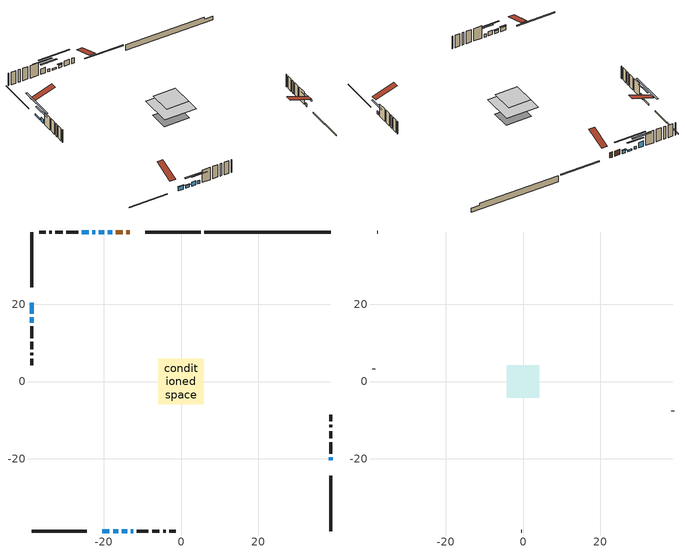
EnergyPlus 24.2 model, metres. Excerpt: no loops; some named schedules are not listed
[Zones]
conditioned space
 floor adiabatic (AdiabaticFloorConstruction): -5.87,-5.87 -5.87,5.87 5.87,5.87 5.87,-5.87 z2.84
 floor foundation (Slab1 construction): -4.64,-3.53 -4.64,3.53 4.64,3.53 4.64,-3.53 z-1.86
 wall outside (RimJoist1 construction): 5.1,38.73 -9.25,38.73 / -38.73,-38.73 -24.38,-38.73 / -38.73,38.73 -38.73,24.38 / 38.73,-38.73 38.73,-24.38 z0.4:0.7
 wall outside (AdiabaticWallConstruction 1): -13.24,38.73 -14.17,38.73 / -15.1,38.73 -16.95,38.73 z0.4:2.43
 wall outside (AdiabaticWallConstruction): -17.87,38.73 -19.02,38.73 z0.4:1.57; -20.39,-38.73 -18.54,-38.73 z0.4:1.85; -17.61,-38.73 -16.29,-38.73 / -22.27,38.73 -23.03,38.73 z0.4:1.42; -19.94,38.73 -21.34,38.73 / -38.73,20.39 -38.73,17.6 z0.4:1.01; -38.73,16.67 -38.73,15.2 / -15.36,-38.73 -13.89,-38.73 z0.4:2; -23.96,38.73 -25.74,38.73 z0.4:2.48; 38.73,-20.39 38.73,-19.63 z0.4:1.62; -12.96,-38.73 -12.37,-38.73 z0.4:1.6
 wall outside (Wall1 construction): -26.67,38.73 -29.69,38.73 / -11.44,-38.73 -8.42,-38.73 / -38.73,14.27 -38.73,11.25 / 38.73,-18.7 38.73,-15.68 z0.4:5.28
 wall outside (Wall2 construction): -30.62,38.73 -32.54,38.73 / -7.49,-38.73 -5.57,-38.73 / -38.73,10.32 -38.73,8.4 / 38.73,-14.75 38.73,-12.83 z0.4:5.28
 wall outside (Wall3 construction): -33.47,38.73 -34.14,38.73 / -4.64,-38.73 -3.97,-38.73 / -38.73,7.47 -38.73,6.79 / 38.73,-11.9 38.73,-11.23 z0.4:5.28
 wall outside (Wall4 construction): -35.07,38.73 -36.73,38.73 / -3.04,-38.73 -1.38,-38.73 / -38.73,5.86 -38.73,4.21 / 38.73,-10.3 38.73,-8.64 z0.4:5.28
 wall foundation (FoundationWall1 construction): 6.03,38.73,-1.86 6.03,38.73,0.4 35.46,38.73,0.4 35.46,38.73,-0.38 38.73,38.73,-0.38 38.73,38.73,-1.86
 window (WindowConstruction): -17.87,38.73 -19.02,38.73 z0.4:1.57
 window (WindowConstruction 7): -20.39,-38.73 -18.54,-38.73 z0.4:1.85
 window (WindowConstruction 8): -17.61,-38.73 -16.29,-38.73 z0.4:1.41
 window (WindowConstruction 9): -19.95,38.73 -21.34,38.73 z0.4:1.01
 window (WindowConstruction 10): -38.73,20.39 -38.73,17.6 z0.4:1.01
 window (WindowConstruction 1): -22.27,38.73 -23.03,38.73 z0.4:1.41
 window (WindowConstruction 2): -38.73,16.67 -38.73,15.2 z0.4:2
 window (WindowConstruction 3): -23.96,38.73 -25.74,38.73 z0.4:2.48
 window (WindowConstruction 4): 38.73,-20.39 38.73,-19.63 z0.4:1.62
 window (WindowConstruction 5): -15.36,-38.73 -13.89,-38.73 z0.4:2
 window (WindowConstruction 6): -12.96,-38.73 -12.37,-38.73 z0.4:1.59
 door (Door): -13.24,38.73 -14.17,38.73 z0.4:2.43
 door (Door 1): -15.1,38.73 -16.94,38.73 z0.4:2.43
 ceiling adiabatic (AdiabaticFloorConstruction): 5.87,-5.87 5.87,5.87 -5.87,5.87 -5.87,-5.87 z2.84
attic - vented
 floor to conditioned space (Floor1 construction Reversed): -4.15,-4.15 -4.15,4.15 4.15,4.15 4.15,-4.15 z5.28
 wall outside (Wall6 construction): -37.66,38.73 -37.8,38.73 / -0.45,-38.73 -0.31,-38.73 / -38.73,3.28 -38.73,3.13 / 38.73,-7.71 38.73,-7.57 z0.4:5.28
 roof outside (Roof1 construction): -12.31,38.73,5.28 -12.31,30.64,7.97 -10.18,30.64,7.97 -10.18,38.73,5.28; -21.32,-38.73,5.28 -21.32,-30.64,7.97 -23.45,-30.64,7.97 -23.45,-38.73,5.28; -38.73,21.32,5.28 -30.64,21.32,7.97 -30.64,23.45,7.97 -38.73,23.45,5.28; 38.73,-21.32,5.28 30.64,-21.32,7.97 30.64,-23.45,7.97 38.73,-23.45,5.28
shading: -19.22,38.73 -17.67,38.73 -17.67,39.14 -19.22,39.14 z1.77; -18.34,-38.73 -20.59,-38.73 -20.59,-39.14 -18.34,-39.14 z2.05; -16.09,-38.73 -17.81,-38.73 -17.81,-39.14 -16.09,-39.14 z1.62; -26.42,38.73 -14.86,38.73 -14.86,39.14 -26.42,39.14 z6.09; -38.73,12.52 -38.73,25.47 -39.14,25.47 -39.14,12.52 z6.09; -25.67,38.73 -19.63,38.73 -19.63,39.14 -25.67,39.14 z4.05; -38.73,12.56 -38.73,19.31 -39.14,19.31 -39.14,12.56 z4.64; -28.38,38.73 -21.32,38.73 -21.32,39.14 -28.38,39.14 z5.12; 38.73,-16.99 38.73,-23.03 39.14,-23.03 39.14,-16.99 z4.26; -11.25,-38.73 -18,-38.73 -18,-39.14 -11.25,-39.14 z4.64; -9.73,-38.73 -15.6,-38.73 -15.6,-39.14 -9.73,-39.14 z4.23
[Building]
Building 1: Terrain=Suburbs
[Site:Location]
Quebec Intl AP_QC: Latitude {deg}=46.8; Longitude {deg}=-71.38; Time Zone {hr}=-5; Elevation {m}=74; Keep Site Location Information=Yes
[Site:GroundTemperature:Shallow]
0.0108218, -2.24938, -2.43038, -1.3578, 2.94801, 7.23376, 10.9493, 13.303, 13.5029, 11.5886, 7.96783, 3.81355
[Site:WaterMainsTemperature]
Calculation Method=Schedule; Temperature Schedule=mains temperature schedule
[Material] Roughness=Rough; Thermal Absorptance=0.9
Name | Thickness {m} | Conductivity {W/m-K} | Density {kg/m3} | Specific Heat {J/kg-K} | Solar Absorptance | Visible Absorptance
asphalt or fiberglass shingles | 0.00635 | 0.162714 | 1121.4 | 1465.45 | 0.4 | 0.4
ceiling loosefill ins | 0.254 | 0.0480833 | 16.02 | 1046.75 | 0.7 | 0.7
ceiling stud and cavity | 0.1397 | 0.0857699 | 65.682 | 1177.47 | 0.7 | 0.7
concrete 4.0 in. | 0.1016 | 1.803125 | 2242.8 | 837.4 | 0.7 | 0.7
concrete 8.0 in. | 0.2032 | 1.803125 | 2242.8 | 837.4 | 0.7 | 0.7
door material | 0.04445 | 0.053851 | 512.64 | 1214.23 | 0.7 | 0.7
exterior vertical ins | 0.0533782 | 0.029427 | 32.04 | 1214.23 | 0.7 | 0.7
floor covering | 0.0127 | 0.0433444 | 54.468 | 1339.84 | 0.6 | 0.6
floor rigid ins; wall rigid ins 1 | 0.512978 | 0.029427 | 32.04 | 1214.23 | 0.7 | 0.7
floor stud and cavity | 0.1397 | 1.75129 | 37.0049 | 1207.88 | 0.7 | 0.7
furniture material conditioned space 1 | 0.1524 | 0.115458 | 640.8 | 1214.23 | 0.6 | 0.6
gypsum board | 0.0127 | 0.160291 | 801 | 837.4 | 0.6 | 0.6
gypsum board 1 | 0.0127 | 0.160291 | 801 | 837.4 | 0.7 | 0.7
osb sheathing 0.5 in. | 0.0127 | 0.115458 | 512.64 | 1214.23 | 0.7 | 0.7
osb sheathing 0.75 in. | 0.01905 | 0.115458 | 512.64 | 1214.23 | 0.7 | 0.7
osb sheathing 2.0 in. | 0.0508 | 0.115458 | 512.64 | 1214.23 | 0.7 | 0.7
rim joist rigid ins; wall rigid ins | 0.051816 | 0.029427 | 32.04 | 1214.23 | 0.7 | 0.7
rim joist stud and cavity | 0.0508 | 0.0378321 | 125.044 | 1163.47 | 0.6 | 0.6
wall stud and cavity | 0.1397 | 0.179908 | 139.0536 | 1170.24 | 0.7 | 0.7
wall stud and cavity 1 | 0.1397 | 0.18451 | 139.0536 | 1170.24 | 0.7 | 0.7
wall stud and cavity 2 | 0.1397 | 0.236836 | 139.0536 | 1170.24 | 0.7 | 0.7
wall stud and cavity 3 | 0.1397 | 0.158046 | 139.0536 | 1170.24 | 0.7 | 0.7
wall stud and cavity 4 | 0.0889 | 6.9971 | 50.32683 | 1063.81 | 0.6 | 0.6
wall stud and cavity 5 | 0.0889 | 0.380278 | 52.3479 | 1209.89 | 0.7 | 0.7
wall stud and cavity 6 | 0.0889 | 0.391764 | 83.0341 | 1211.67 | 0.7 | 0.7
wood siding | 0.0254 | 0.102417 | 544.68 | 1172.36 | 0.4 | 0.4
wood siding 1 | 0.00254 | 0.102417 | 544.68 | 1172.36 | 0.4 | 0.4
wood siding 2; wood siding 3; wood siding 4 | 0.0254 | 0.102417 | 544.68 | 1172.36 | 0.7 | 0.7
[WindowMaterial:SimpleGlazingSystem]
Name | U-Factor {W/m2-K} | Solar Heat Gain Coefficient
WindowMaterial | 2.66355 | 0.59
WindowMaterial 1 | 2.66639 | 0.54
WindowMaterial 2 | 2.665821 | 0.57
WindowMaterial 3 | 2.65958 | 0.66
WindowMaterial 4 | 2.665821 | 0.56
WindowMaterial 5 | 2.66809 | 0.52
WindowMaterial 6 | 2.66071 | 0.64
WindowMaterial 7 | 2.92076 | 0.51
[Construction]
AdiabaticFloorConstruction: floor stud and cavity, floor rigid ins, osb sheathing 0.75 in., floor covering
AdiabaticWallConstruction: wood siding 3, wall rigid ins 1, wall stud and cavity 5, gypsum board
AdiabaticWallConstruction 1: wood siding 4, wall rigid ins 1, wall stud and cavity 5, gypsum board
Door; Door 1: door material
Floor1 construction Reversed: gypsum board, ceiling stud and cavity, ceiling loosefill ins
FoundationWall1 construction: concrete 8.0 in., gypsum board 1
furniture construction conditioned space 1: furniture material conditioned space 1
PartitionWallConstruction: gypsum board, wall stud and cavity 6, gypsum board
RimJoist1 construction: wood siding 2, rim joist rigid ins, osb sheathing 2.0 in., rim joist stud and cavity
Roof1 construction: asphalt or fiberglass shingles
Slab1 construction: concrete 4.0 in.
Wall1 construction: wood siding, wall rigid ins, osb sheathing 0.5 in., wall stud and cavity, gypsum board
Wall2 construction: wood siding, wall rigid ins, osb sheathing 0.5 in., wall stud and cavity 1, gypsum board
Wall3 construction: wood siding, wall rigid ins, osb sheathing 0.5 in., wall stud and cavity 2, gypsum board
Wall4 construction: wood siding, wall rigid ins, osb sheathing 0.5 in., wall stud and cavity 3, gypsum board
Wall6 construction: wood siding 1, wall stud and cavity 4
WindowConstruction; WindowConstruction 8: WindowMaterial
WindowConstruction 1: WindowMaterial 1
WindowConstruction 10; WindowConstruction 9: WindowMaterial 7
WindowConstruction 2; WindowConstruction 5: WindowMaterial 2
WindowConstruction 3: WindowMaterial 3
WindowConstruction 4: WindowMaterial 4
WindowConstruction 6: WindowMaterial 5
WindowConstruction 7: WindowMaterial 6
[Zone] Multiplier=1; Part of Total Floor Area=Yes
Name | Volume {m3}
attic - vented | 30.1949
conditioned space | 526
[Space]
Name | Zone | Volume {m3}
attic - vented 1 | attic - vented | 30.1949
conditioned space 1 | conditioned space | 526
[ZoneInfiltration:EffectiveLeakageArea]
infil attic - vented 1: Zone or Space=attic - vented 1; Schedule=Always On Discrete; Effective Air Leakage Area {cm2}=2546.95; Stack Coefficient=0.000526634; Wind Coefficient=1.55051e-05
[ZoneMixing]
whole house fan mix: Zone or Space=attic - vented; Schedule=Always On Continuous; Design Flow Rate Calculation Method=Flow/Zone; Design Flow Rate {m3/s}=0; Source Zone or Space=conditioned space
[SurfaceProperty:ExposedFoundationPerimeter]
Slab1: Exposed Perimeter Calculation Method=TotalExposedPerimeter; Total Exposed Perimeter {m}=32.706
[InternalMass] Zone or ZoneList=conditioned space; Space or SpaceList=conditioned space 1
Name | Construction | Surface Area {m2}
furniture mass conditioned space 1 | furniture construction conditioned space 1 | 81.4119
partition wall mass | PartitionWallConstruction | 203.53
[Lights]
interior lighting: Zone or ZoneList or Space or SpaceList=conditioned space 1; Schedule=interior lighting schedule; Design Level Calculation Method=LightingLevel; Lighting Level {W}=343.2; Return Air Fraction=0; Fraction Radiant=0.6; Fraction Visible=0.2; Fraction Replaceable=1
[People]
occupants: Zone or ZoneList or Space or SpaceList=conditioned space 1; Number of People Schedule=occupants schedule; Number of People Calculation Method=People; Number of People=3; Fraction Radiant=0.314171; Sensible Heat Fraction=0.56303; Activity Level Schedule=occupants activity schedule; Carbon Dioxide Generation Rate {m3/s-W}=0; Enable ASHRAE 55 Comfort Warnings=No; Mean Radiant Temperature Calculation Type=EnclosureAveraged
[ElectricEquipment] Zone or ZoneList or Space or SpaceList=conditioned space 1; Design Level Calculation Method=EquipmentLevel
Name | Schedule | Design Level {W} | Fraction Latent | Fraction Radiant | Fraction Lost
clothes dryer | clothes dryer schedule | 140.772 | 0.015 | 0.081 | 0.85
clothes washer | clothes washer schedule | 32.1985 | 0.03 | 0.162 | 0.7
cooking range | cooking range schedule | 215.147 | 0.08 | 0.432 | 0.2
dishwasher | dishwasher schedule | 66.8632 | 0.3 | 0.18 | 0.4
fridge | fridge schedule | 72.9452 | 0 | 0.6 | 0
mech vent house fan | mech vent house fan schedule | 19.9167 | 0 | 0 | 0.5
mech vent house fan cfis | mech vent house fan cfis schedule | 0 | 0 | 0 | 0
mech vent range fan 0 | mech vent range fan 0 schedule | 57 | 0 | 0 | 1
misc plug loads | misc plug loads schedule | 494.7 | 0.045 | 0.513 | 0.1
whole house fan | Always On Discrete | 0 | 0 | 0 | 1
[OtherEquipment] Zone or ZoneList or Space or SpaceList=conditioned space 1; Design Level Calculation Method=EquipmentLevel
Name | Fuel Type | Schedule | Design Level {W} | Fraction Latent | Fraction Radiant | Fraction Lost
clothes dryer 1 | Electricity | clothes dryer schedule | 0 | 0.015 | 0.081 | 0.85
cooking range 1 | Electricity | cooking range schedule | 0 | 0.08 | 0.432 | 0.2
general water use latent | None | general water use schedule | 62.594 | 1 | 0 | 0
general water use sensible | None | general water use schedule | -61.6891 | 0 | 0.6 | 0
mech vent house fan latent load | None | Always On Discrete | 0 | 1 | 0 | 0
mech vent house fan sensible load | None | Always On Discrete | 0 | 0 | 0 | 0
water heater energy adjustment1 | Electricity | Always On Discrete | 0.01 | 0 | 0 | 1
[ZoneInfiltration:DesignFlowRate] Zone or ZoneList or Space or SpaceList=conditioned space 1; Schedule=Always On Discrete; Design Flow Rate Calculation Method=Flow/Zone; Design Flow Rate {m3/s}=0
infil flow; natural vent flow; whole house fan flow
[ZoneControl:Thermostat]
conditioned space Thermostat: Zone or ZoneList=conditioned space; Control Type Schedule=conditioned space Thermostat Schedule; Control 1=conditioned space temperature setpoint; Temperature Difference Between Cutout And Setpoint {deltaC}=0
[ZoneHVAC:Baseboard:Convective:Electric]
electric baseboard: Availability Schedule=Always On Discrete; Heating Design Capacity {W}=8715.35; Efficiency=1
[AirLoopHVAC:UnitarySystem]
unit heater unitary system: Control Type=Load; Controlling Zone or Thermostat Location=conditioned space; Dehumidification Control Type=None; Availability Schedule=Always On Discrete; Supply Fan=unit heater supply fan; Fan Placement=BlowThrough; Supply Air Fan Operating Mode Schedule=unit heater auto fan schedule; Heating Coil=unit heater htg coil; DX Heating Coil Sizing Ratio=1; Use DOAS DX Cooling Coil=No; Minimum Supply Air Temperature {C}=2; Latent Load Control=SensibleOnlyLoadControl; Cooling Supply Air Flow Rate Method=None; Heating Supply Air Flow Rate Method=SupplyAirFlowRate; Heating Supply Air Flow Rate {m3/s}=0.00141584; No Load Supply Air Flow Rate Method=SupplyAirFlowRate; No Load Supply Air Flow Rate {m3/s}=0; No Load Supply Air Flow Rate Control Set To Low Speed=Yes; Maximum Supply Air Temperature {C}=48.8889; Maximum Outdoor Dry-Bulb Temperature for Supplemental Heater Operation {C}=21; Ancillary On-Cycle Electric Power {W}=0; Ancillary Off-Cycle Electric Power {W}=0
[Fan:SystemModel]
unit heater supply fan: Availability Schedule=Always On Discrete; Design Maximum Air Flow Rate {m3/s}=0.00141584; Speed Control Method=Discrete; Electric Power Minimum Flow Rate Fraction=0.2; Design Pressure Rise {Pa}=500; Motor Efficiency=1; Motor In Air Stream Fraction=1; Design Electric Power Consumption {W}=Autosize; Design Power Sizing Method=PowerPerFlow; Electric Power Per Unit Flow Rate {W/(m3/s)}=1e-06; Electric Power Per Unit Flow Rate Per Unit Pressure {W/((m3/s)-Pa)}=1.66667; Fan Total Efficiency=0.7; Motor Loss Radiative Fraction=0; Number of Speeds=1; Speed Flow Fraction 1=1; Speed Electric Power Fraction 1=1
[Coil:Heating:Fuel]
unit heater htg coil: Availability Schedule=Always On Discrete; Fuel Type=NaturalGas; Burner Efficiency=0.3; Nominal Capacity {W}=0.293071; On Cycle Parasitic Electric Load {W}=0; Off Cycle Parasitic Fuel Load {W}=0
[Zone equipment]
conditioned space: electric baseboard, unit heater unitary system
[Foundation:Kiva]
Foundation Kiva 1: Initial Indoor Air Temperature {C}=18; Wall Height Above Grade {m}=0.399989; Wall Depth Below Slab {m}=0.2032; Custom Block Material Name 1=exterior vertical ins; Custom Block Depth 1 {m}=2.26; Custom Block X Position 1 {m}=0.2159; Custom Block Z Position 1 {m}=0
[Foundation:Kiva:Settings]
Soil Conductivity {W/m-K}=0.849921; Soil Density {kg/m3}=1842.3; Soil Specific Heat {J/kg-K}=418.7; Ground Solar Absorptivity=0.9; Ground Thermal Absorptivity=0.9; Ground Surface Roughness {m}=0.03; Far-Field Width {m}=40; Deep-Ground Boundary Condition=ZeroFlux; Deep-Ground Depth {m}=40; Minimum Cell Dimension {m}=0.2; Maximum Cell Growth Coefficient=3; Simulation Timestep=Timestep
[Exterior:Lights]
exterior lighting: Schedule=exterior lighting schedule; Design Level {W}=75.6
[EnergyManagementSystem:GlobalVariable]
infil_program_Qfan
infil_program_Qinf
natural_vent_program_Qnv
natural_vent_program_Qwhf
[EnergyManagementSystem:Sensor]
Name | Output:Variable or Output:Meter Index Key | Output:Variable or Output:Meter
airflow_gain | infil flow | Infiltration Sensible Heat Gain Energy
airflow_gain_1 | natural vent flow | Infiltration Sensible Heat Gain Energy
airflow_gain_2 | whole house fan flow | Infiltration Sensible Heat Gain Energy
airflow_loss | infil flow | Infiltration Sensible Heat Loss Energy
airflow_loss_1 | natural vent flow | Infiltration Sensible Heat Loss Energy
airflow_loss_2 | whole house fan flow | Infiltration Sensible Heat Loss Energy
clg_load_cond |  | Cooling:EnergyTransfer:Zone:CONDITIONED SPACE
clg_sp_s; clg_sp_s_1 | cooling setpoint | Schedule Value
clothes_dryer_exhaust_0_sch_s | clothes dryer exhaust 0 schedule | Schedule Value
conditioned_space_clg_unmet_s | conditioned space | Zone Cooling Setpoint Not Met Time
conditioned_space_htg_unmet_s | conditioned space | Zone Heating Setpoint Not Met Time
cool_season | cooling season schedule | Schedule Value
fridge_tin_s | conditioned space | Zone Mean Air Temperature
htg_load_cond |  | Heating:EnergyTransfer:Zone:CONDITIONED SPACE
htg_sp_s; htg_sp_s_1 | heating setpoint | Schedule Value
ig_ee_conv | clothes dryer | Electric Equipment Convective Heating Energy
ig_ee_conv_2 | cooking range | Electric Equipment Convective Heating Energy
ig_ee_conv_4 | fridge | Electric Equipment Convective Heating Energy
ig_ee_conv_5 | misc plug loads | Electric Equipment Convective Heating Energy
ig_ee_conv_6 | whole house fan | Electric Equipment Convective Heating Energy
ig_ee_rad | clothes dryer | Electric Equipment Radiant Heating Energy
ig_ee_rad_2 | cooking range | Electric Equipment Radiant Heating Energy
ig_ee_rad_4 | fridge | Electric Equipment Radiant Heating Energy
ig_ee_rad_5 | misc plug loads | Electric Equipment Radiant Heating Energy
ig_ee_rad_6 | whole house fan | Electric Equipment Radiant Heating Energy
ig_lgt_conv | interior lighting | Lights Convective Heating Energy
ig_lgt_rad | interior lighting | Lights Radiant Heating Energy
ig_lgt_vis | interior lighting | Lights Visible Radiation Heating Energy
ig_oe_conv | clothes dryer 1 | Other Equipment Convective Heating Energy
ig_oe_conv_1 | cooking range 1 | Other Equipment Convective Heating Energy
ig_oe_conv_2 | general water use latent | Other Equipment Convective Heating Energy
ig_oe_conv_3 | general water use sensible | Other Equipment Convective Heating Energy
ig_oe_conv_4 | water heater energy adjustment1 | Other Equipment Convective Heating Energy
ig_oe_rad | clothes dryer 1 | Other Equipment Radiant Heating Energy
ig_oe_rad_1 | cooking range 1 | Other Equipment Radiant Heating Energy
ig_oe_rad_2 | general water use latent | Other Equipment Radiant Heating Energy
ig_oe_rad_3 | general water use sensible | Other Equipment Radiant Heating Energy
ig_oe_rad_4 | water heater energy adjustment1 | Other Equipment Radiant Heating Energy
ig_ppl_conv | occupants | People Convective Heating Energy
ig_ppl_rad | occupants | People Radiant Heating Energy
im_conv | furniture mass conditioned space 1 | Surface Inside Face Convection Heat Gain Energy
im_conv_1 | partition wall mass | Surface Inside Face Convection Heat Gain Energy
im_ig | furniture mass conditioned space 1 | Surface Inside Face Internal Gains Radiation Heat Gain Energy
im_ig_1 | partition wall mass | Surface Inside Face Internal Gains Radiation Heat Gain Energy
im_lgt | furniture mass conditioned space 1 | Surface Inside Face Lights Radiation Heat Gain Energy
im_lgt_1 | partition wall mass | Surface Inside Face Lights Radiation Heat Gain Energy
im_sol | furniture mass conditioned space 1 | Surface Inside Face Solar Radiation Heat Gain Energy
im_sol_1 | partition wall mass | Surface Inside Face Solar Radiation Heat Gain Energy
im_surf | furniture mass conditioned space 1 | Surface Inside Face Net Surface Thermal Radiation Heat Gain Energy
im_surf_1 | partition wall mass | Surface Inside Face Net Surface Thermal Radiation Heat Gain Energy
mech_vent_range_fan_0_sch_s | mech vent range fan 0 schedule | Schedule Value
mv_conv | mech vent house fan | Electric Equipment Convective Heating Energy
mv_conv_1 | mech vent house fan cfis | Electric Equipment Convective Heating Energy
mv_conv_2 | mech vent range fan 0 | Electric Equipment Convective Heating Energy
mv_conv_3 | mech vent house fan latent load | Other Equipment Convective Heating Energy
mv_conv_4 | mech vent house fan sensible load | Other Equipment Convective Heating Energy
mv_rad | mech vent house fan | Electric Equipment Radiant Heating Energy
mv_rad_1 | mech vent house fan cfis | Electric Equipment Radiant Heating Energy
mv_rad_2 | mech vent range fan 0 | Electric Equipment Radiant Heating Energy
mv_rad_3 | mech vent house fan latent load | Other Equipment Radiant Heating Energy
mv_rad_4 | mech vent house fan sensible load | Other Equipment Radiant Heating Energy
natural_vent_s | natural vent schedule | Schedule Value
out_pb_s |  | Site Outdoor Air Barometric Pressure
out_wt_s |  | Site Outdoor Air Humidity Ratio
site_vw_s |  | Site Wind Speed
ss_back_out | Window1 | Surface Window Shortwave from Zone Back Out Window Heat Transfer Rate
ss_back_out_1 | Window10 | Surface Window Shortwave from Zone Back Out Window Heat Transfer Rate
ss_back_out_10 | Window8 | Surface Window Shortwave from Zone Back Out Window Heat Transfer Rate
ss_back_out_2 | Window11 | Surface Window Shortwave from Zone Back Out Window Heat Transfer Rate
ss_back_out_3 | Window12 | Surface Window Shortwave from Zone Back Out Window Heat Transfer Rate
ss_back_out_4 | Window13 | Surface Window Shortwave from Zone Back Out Window Heat Transfer Rate
ss_back_out_5 | Window2 | Surface Window Shortwave from Zone Back Out Window Heat Transfer Rate
ss_back_out_6 | Window3 | Surface Window Shortwave from Zone Back Out Window Heat Transfer Rate
ss_back_out_7 | Window5 | Surface Window Shortwave from Zone Back Out Window Heat Transfer Rate
ss_back_out_8 | Window6 | Surface Window Shortwave from Zone Back Out Window Heat Transfer Rate
ss_back_out_9 | Window7 | Surface Window Shortwave from Zone Back Out Window Heat Transfer Rate
ss_conv | Door1 | Surface Inside Face Convection Heat Gain Energy
ss_conv_1 | Door2 | Surface Inside Face Convection Heat Gain Energy
ss_conv_10 | Window6 | Surface Inside Face Convection Heat Gain Energy
ss_conv_11 | Window7 | Surface Inside Face Convection Heat Gain Energy
ss_conv_12 | Window8 | Surface Inside Face Convection Heat Gain Energy
ss_conv_2 | Window1 | Surface Inside Face Convection Heat Gain Energy
ss_conv_3 | Window10 | Surface Inside Face Convection Heat Gain Energy
ss_conv_4 | Window11 | Surface Inside Face Convection Heat Gain Energy
ss_conv_5 | Window12 | Surface Inside Face Convection Heat Gain Energy
ss_conv_6 | Window13 | Surface Inside Face Convection Heat Gain Energy
ss_conv_7 | Window2 | Surface Inside Face Convection Heat Gain Energy
ss_conv_8 | Window3 | Surface Inside Face Convection Heat Gain Energy
ss_conv_9 | Window5 | Surface Inside Face Convection Heat Gain Energy
ss_ig | Door1 | Surface Inside Face Internal Gains Radiation Heat Gain Energy
ss_ig_1 | Door2 | Surface Inside Face Internal Gains Radiation Heat Gain Energy
ss_ig_10 | Window6 | Surface Inside Face Internal Gains Radiation Heat Gain Energy
ss_ig_11 | Window7 | Surface Inside Face Internal Gains Radiation Heat Gain Energy
ss_ig_12 | Window8 | Surface Inside Face Internal Gains Radiation Heat Gain Energy
ss_ig_2 | Window1 | Surface Inside Face Internal Gains Radiation Heat Gain Energy
ss_ig_3 | Window10 | Surface Inside Face Internal Gains Radiation Heat Gain Energy
ss_ig_4 | Window11 | Surface Inside Face Internal Gains Radiation Heat Gain Energy
ss_ig_5 | Window12 | Surface Inside Face Internal Gains Radiation Heat Gain Energy
ss_ig_6 | Window13 | Surface Inside Face Internal Gains Radiation Heat Gain Energy
ss_ig_7 | Window2 | Surface Inside Face Internal Gains Radiation Heat Gain Energy
ss_ig_8 | Window3 | Surface Inside Face Internal Gains Radiation Heat Gain Energy
ss_ig_9 | Window5 | Surface Inside Face Internal Gains Radiation Heat Gain Energy
ss_lgt | Door1 | Surface Inside Face Lights Radiation Heat Gain Energy
ss_lgt_1 | Door2 | Surface Inside Face Lights Radiation Heat Gain Energy
ss_sol | Door1 | Surface Inside Face Solar Radiation Heat Gain Energy
ss_sol_1 | Door2 | Surface Inside Face Solar Radiation Heat Gain Energy
ss_surf | Door1 | Surface Inside Face Net Surface Thermal Radiation Heat Gain Energy
ss_surf_1 | Door2 | Surface Inside Face Net Surface Thermal Radiation Heat Gain Energy
ss_surf_10 | Window6 | Surface Inside Face Net Surface Thermal Radiation Heat Gain Energy
ss_surf_11 | Window7 | Surface Inside Face Net Surface Thermal Radiation Heat Gain Energy
ss_surf_12 | Window8 | Surface Inside Face Net Surface Thermal Radiation Heat Gain Energy
ss_surf_2 | Window1 | Surface Inside Face Net Surface Thermal Radiation Heat Gain Energy
ss_surf_3 | Window10 | Surface Inside Face Net Surface Thermal Radiation Heat Gain Energy
ss_surf_4 | Window11 | Surface Inside Face Net Surface Thermal Radiation Heat Gain Energy
ss_surf_5 | Window12 | Surface Inside Face Net Surface Thermal Radiation Heat Gain Energy
ss_surf_6 | Window13 | Surface Inside Face Net Surface Thermal Radiation Heat Gain Energy
ss_surf_7 | Window2 | Surface Inside Face Net Surface Thermal Radiation Heat Gain Energy
ss_surf_8 | Window3 | Surface Inside Face Net Surface Thermal Radiation Heat Gain Energy
ss_surf_9 | Window5 | Surface Inside Face Net Surface Thermal Radiation Heat Gain Energy
